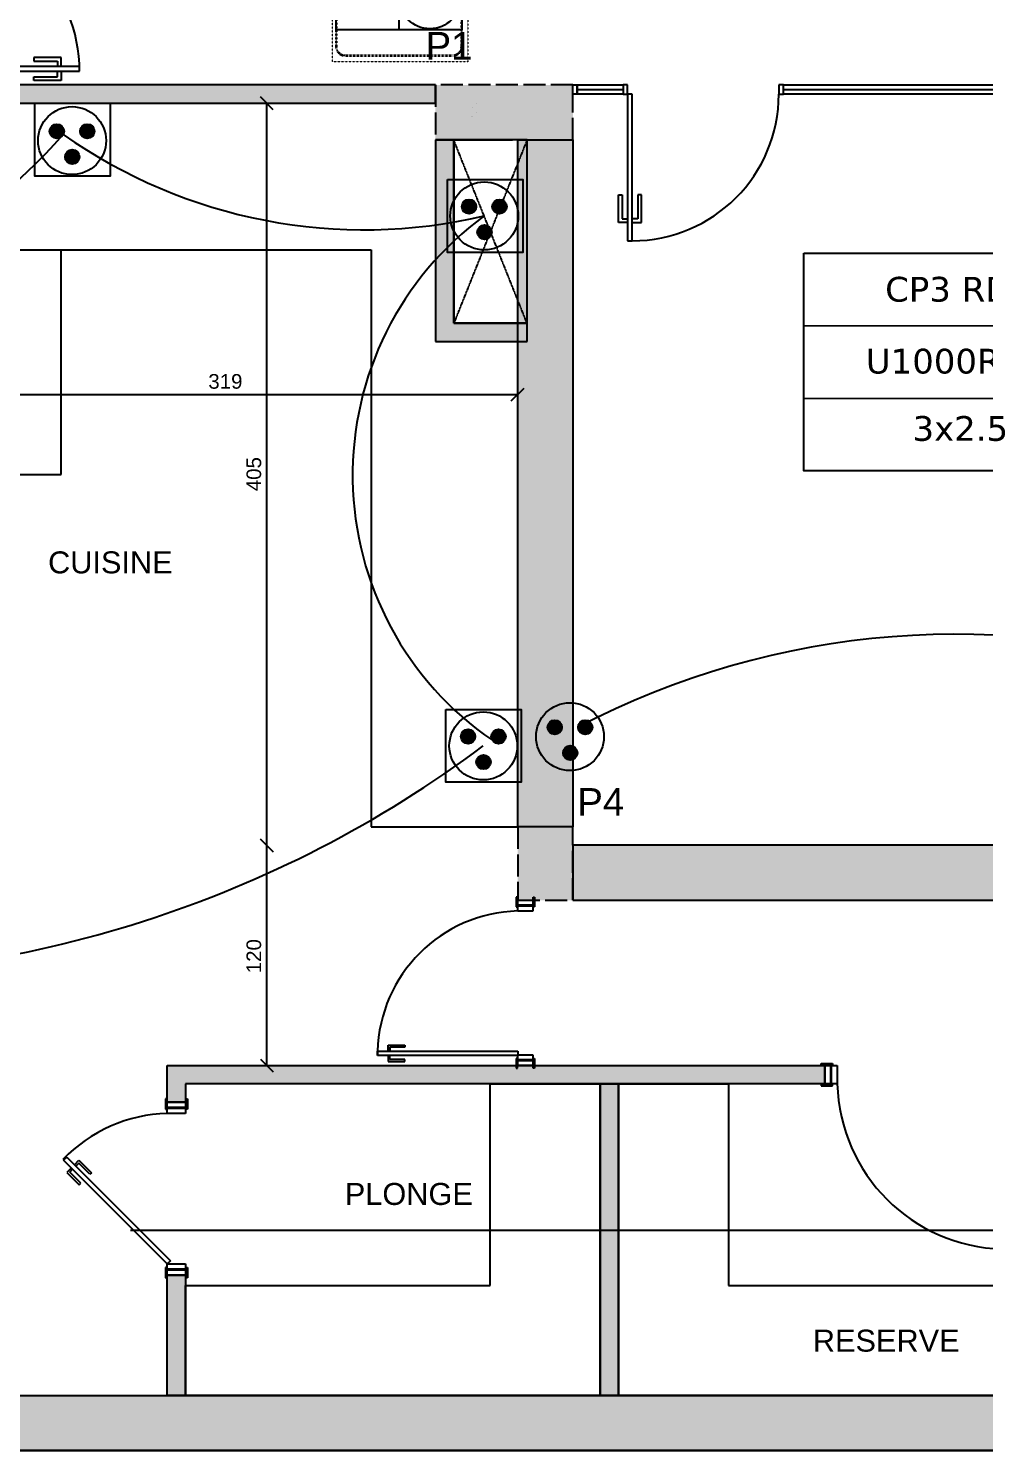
# Model space of a CAD drawing. Header units: millimetres. Extents: x 71819 to 78266, y 23672 to 38445.
# Drawn here: x 76085 to 76607, y 30493 to 31269 of the extents above; entities that cross this region are included whole.
import ezdxf
from ezdxf.enums import TextEntityAlignment as Align

# ---------------------------------------------------------------- set-up
doc = ezdxf.new("R2010")
doc.units = ezdxf.units.MM
for name, pattern in [('ACAD_ISO02W100', [15, 12, -3]), ('ACAD_ISO03W100', [30, 12, -18]), ('DASHED2', [0.375, 0.25, -0.125]), ('HIDDEN', [0.375, 0.25, -0.125]), ('PROJECTION', [0.375, 0.25, -0.125])]:
    doc.linetypes.add(name, pattern=pattern)
for name, color, linetype in [('Plan Archi', 8, 'Continuous'), ('prise', 1, 'Continuous'), ('PRISES DE COURANT', 5, 'Continuous')]:
    doc.layers.add(name, color=color, linetype=linetype)
doc.layers.add('STRUCTURE POUTRES', color=5, linetype='ACAD_ISO03W100', lineweight=20)
doc.styles.add('ARIAL', font='arial.ttf')
doc.styles.get("Standard").update_dxf_attribs({"font": 'arial.ttf'})
doc.styles.add('Verdana', font='verdana.ttf')

# ---------------------------------------------------------------- blocks, each defined once
blk = doc.blocks.new('Boite au sol 4 modules (Voiture)')
at = {"layer": 'prise', "linetype": 'Continuous'}
for points in [[(56.4, 54.9, 1), (127.3, 54.9, 1)], [(205.9, 54.9, 1), (276.9, 54.9, 1)], [(132.2, -70.8, 1), (203.1, -70.8, 1)]]:
    blk.add_hatch(color=5, dxfattribs=at).paths.add_polyline_path(points, flags=0)
at = {"layer": 'prise', "color": 1, "linetype": 'Continuous'}
for p, q in [((-346.1, 178.3), (-346.1, -164.7)), ((340.7, 178.3), (-346.1, 178.3)), ((-2.7, 178.2), (-2.7, -164.7)), ((340.7, 178.3), (340.7, -164.7)), ((340.7, -164.7), (-346.1, -164.7))]:
    blk.add_line(p, q, dxfattribs=at)
at = {"layer": 'prise', "color": 1, "linetype": 'HIDDEN', "lineweight": 5, "ltscale": 0.05, "true_color": 0xf50000}
blk.add_lwpolyline([(-364.4, 398.9), (373, 398.9), (373, -338.5), (-364.4, -338.5)], close=True, dxfattribs=at)
at = {"layer": 'prise', "color": 12, "linetype": 'HIDDEN', "lineweight": 5, "ltscale": 0.05, "true_color": 0xe00000}
for points in [[(-74.9, 384.2), (-296.3, 384.2, 0.414214), (-348.2, 332.3), (-348.2, -255.1, 0.414214), (-296.3, -307.1), (291.1, -307.1, 0.414214), (343.1, -255.1), (343.1, 332.3, 0.414214), (291.1, 384.2), (69.7, 384.2), (69.7, 327.7), (-74.9, 327.7)], [(-79.4, 379.7), (-296.3, 379.7, 0.414214), (-343.7, 332.3), (-343.7, -255.1, 0.414214), (-296.3, -302.5), (291.1, -302.5, 0.414214), (338.5, -255.1), (338.5, 332.3, 0.414214), (291.1, 379.7), (74.2, 379.7), (74.2, 323.2), (-79.4, 323.2)], [(-81.7, 377.4), (-296.3, 377.4, 0.414214), (-341.4, 332.3), (-341.4, -255.1, 0.414214), (-296.3, -300.3), (291.1, -300.3, 0.414214), (336.3, -255.1), (336.3, 332.3, 0.414214), (291.1, 377.4), (76.5, 377.4), (76.5, 321), (-81.7, 321)]]:
    blk.add_lwpolyline(points, format="xyb", close=True, dxfattribs=at)
at = {"layer": 'prise', "color": 1, "linetype": 'Continuous'}
blk.add_circle((166.6, 8.9), 166.8, dxfattribs=at)
at = {"layer": 'prise', "color": 5, "linetype": 'Continuous'}
for centre in [(91.9, 54.9), (241.4, 54.9), (167.7, -70.8)]:
    blk.add_circle(centre, 35.5, dxfattribs=at)
blk = doc.blocks.new('Prise de courant normale')
at = {"layer": 'prise', "linetype": 'Continuous'}
for points in [[(-122.5, 51.1, 1), (-43.6, 51.1, 1)], [(43.6, 51.1, 1), (122.5, 51.1, 1)], [(-38.3, -88.5, 1), (40.6, -88.5, 1)]]:
    blk.add_hatch(color=5, dxfattribs=at).paths.add_polyline_path(points, flags=0)
at = {"layer": 'prise', "color": 1, "linetype": 'Continuous'}
blk.add_circle((0, 0), 185.4, dxfattribs=at)
at = {"layer": 'prise', "color": 5, "linetype": 'Continuous'}
for centre in [(-83.1, 51.1), (83.1, 51.1), (1.2, -88.5)]:
    blk.add_circle(centre, 39.4, dxfattribs=at)
blk = doc.blocks.new('ETIQ ECL')
at = {"color": 6, "linetype": 'ByBlock'}
blk.add_lwpolyline([(-28.09, 19.8), (28.09, 19.8), (28.09, -19.8), (-28.09, -19.8)], close=True, dxfattribs=at)
at = {"layer": 'STRUCTURE POUTRES', "color": 6, "linetype": 'ByBlock'}
for points in [[(-28.09, 19.8), (28.09, 19.8), (28.09, 6.6), (-28.09, 6.6)], [(-28.09, 6.6), (28.09, 6.6), (28.09, -6.6), (-28.09, -6.6)], [(-28.09, -6.6), (28.09, -6.6), (28.09, -19.8), (-28.09, -19.8)]]:
    blk.add_lwpolyline(points, close=True, dxfattribs=at)
at = {"layer": 'STRUCTURE POUTRES', "color": 6, "linetype": 'ByBlock', "style": 'Verdana'}
for tag, p in [('CIRCUIT', (0.33, 10.99)), ('CABLE', (-0.49, -2.08)), ('SECTION', (0.37, -14.32))]:
    blk.add_attdef(tag, text='', height=4.5, dxfattribs=at).set_placement(p, align=Align.CENTER)

msp = doc.modelspace()

# ---------------------------------------------------------------- hatches: boundary and pattern name
at = {"layer": 'Plan Archi', "linetype": 'ACAD_ISO02W100'}
for points in [[(76306.9, 31208.2), (76381.9, 31208.2), (76381.9, 31238.2), (76306.9, 31238.2)], [(76306.9, 31208.2), (76381.9, 31208.2), (76381.9, 31238.2), (76306.9, 31238.2)], [(76351.81, 30833.43), (76381.81, 30833.43), (76381.81, 30793.43), (76351.81, 30793.43)]]:
    msp.add_hatch(color=256, dxfattribs=at).paths.add_polyline_path(points)
at = {"layer": 'Plan Archi'}
h = msp.add_hatch(color=256, dxfattribs=at)
h.dxf.hatch_style = 1
h.paths.add_polyline_path([(75879.32, 31035.71), (75749.32, 31035.71), (75749.32, 31025.71), (76032.7, 31025.71), (76032.7, 31228.16), (76306.9, 31228.16), (76306.9, 31238.16), (75993.61, 31238.16), (75993.61, 31228.16), (76022.7, 31228.16), (76022.7, 31035.71), (75889.32, 31035.71), (75889.32, 31228.16), (75899.32, 31228.16), (75899.32, 31238.16), (75853.61, 31238.16), (75853.61, 31228.16), (75879.32, 31228.16)])
h = msp.add_hatch(color=256, dxfattribs=at)
h.dxf.hatch_style = 1
h.paths.add_polyline_path([(76316.9, 31208.2), (76306.9, 31208.2), (76306.9, 31098.2), (76356.9, 31098.2), (76356.9, 31108.2), (76316.9, 31108.2)])
h = msp.add_hatch(color=256, dxfattribs=at)
h.dxf.hatch_style = 1
h.paths.add_polyline_path([(76351.81, 31208.2), (76381.81, 31208.2), (76381.81, 30833.43), (76351.81, 30833.43)])
at = {"layer": 'Plan Archi', "linetype": 'ACAD_ISO02W100'}
h = msp.add_hatch(color=256, dxfattribs=at)
h.dxf.hatch_style = 1
h.paths.add_polyline_path([(76351.81, 30793.43), (76381.81, 30793.43), (76381.81, 30833.43), (76351.81, 30833.43)])
at = {"layer": 'Plan Archi'}
h = msp.add_hatch(color=256, dxfattribs=at)
h.dxf.hatch_style = 1
h.paths.add_polyline_path([(77380.57, 30823.43), (76381.81, 30823.43), (76381.81, 30793.43), (77380.57, 30793.43)])
h = msp.add_hatch(color=256, dxfattribs=at)
h.dxf.hatch_style = 1
h.paths.add_polyline_path([(76160.56, 30703.27), (76519.36, 30703.27), (76519.36, 30693.27), (76170.56, 30693.27), (76170.56, 30683.27), (76160.56, 30683.27)])
h = msp.add_hatch(color=256, dxfattribs=at)
h.dxf.hatch_style = 1
h.paths.add_polyline_path([(76396.84, 30693.27), (76406.84, 30693.27), (76406.84, 30523.27), (76396.84, 30523.27)])
h = msp.add_hatch(color=256, dxfattribs=at)
h.dxf.hatch_style = 1
h.paths.add_polyline_path([(76160.56, 30588.98), (76170.56, 30588.98), (76170.56, 30523.27), (76160.56, 30523.27)])
msp.add_hatch(color=256, dxfattribs=at).paths.add_polyline_path([(74624.63, 30523.27), (77834.15, 30523.27), (77834.15, 30493.27), (74624.63, 30493.27)])

# ---------------------------------------------------------------- linework, layer by layer
for p, q in [((76112.7, 31248.14), (76032.7, 31248.14)), ((76102.7, 31253.14), (76087.7, 31253.14)), ((76087.7, 31253.14), (76087.7, 31251.14)), ((76087.7, 31251.14), (76100.7, 31251.14)), ((76100.7, 31251.14), (76100.7, 31248.14)), ((76102.7, 31248.14), (76102.7, 31253.14)), ((76112.7, 31245.64), (76112.7, 31248.14)), ((76032.7, 31245.64), (76112.7, 31245.64)), ((76087.7, 31240.64), (76087.7, 31242.64)), ((76087.7, 31242.64), (76100.7, 31242.64)), ((76102.7, 31240.64), (76087.7, 31240.64)), ((76100.7, 31242.64), (76100.7, 31245.64)), ((76102.7, 31245.64), (76102.7, 31240.64)), ((76306.9, 31238.16), (75993.61, 31238.16)), ((76306.9, 31228.16), (76306.9, 31238.16)), ((76381.81, 31238.16), (76384.31, 31238.16)), ((76381.81, 31233.16), (76381.81, 31238.16)), ((76384.31, 31233.16), (76381.81, 31233.16)), ((76384.31, 31238.16), (76384.31, 31233.16)), ((76384.31, 31238.16), (76409.31, 31238.16)), ((76384.31, 31233.16), (76384.31, 31238.16)), ((76384.31, 31235.66), (76409.31, 31235.66)), ((76409.31, 31233.16), (76384.31, 31233.16)), ((76409.31, 31238.16), (76409.31, 31233.16)), ((76411.81, 31238.16), (76409.31, 31238.16)), ((76409.31, 31238.16), (76409.31, 31233.16)), ((76409.31, 31233.16), (76411.81, 31233.16)), ((76411.81, 31233.16), (76411.81, 31238.16)), ((76414.31, 31233.16), (76411.81, 31233.16)), ((76411.81, 31233.16), (76411.81, 31153.16)), ((76414.31, 31153.16), (76414.31, 31233.16)), ((76496.8, 31238.16), (76494.3, 31238.16)), ((76494.3, 31238.16), (76494.3, 31233.16)), ((76494.3, 31233.16), (76496.8, 31233.16)), ((76496.8, 31238.16), (77101.93, 31238.16)), ((76496.8, 31233.16), (76496.8, 31238.16)), ((76496.8, 31233.16), (76496.8, 31238.16)), ((76496.8, 31235.66), (77101.93, 31235.66)), ((77101.93, 31233.16), (76496.8, 31233.16)), ((76032.7, 31228.16), (76306.9, 31228.16)), ((76316.9, 31208.2), (76306.9, 31208.2)), ((76306.9, 31208.2), (76306.9, 31098.2)), ((76316.9, 31108.2), (76316.9, 31208.2)), ((76356.9, 31208.2), (76316.9, 31208.2)), ((76316.9, 31208.2), (76316.9, 31108.2)), ((76351.81, 31208.2), (76381.81, 31208.2)), ((76351.81, 30833.43), (76351.81, 31208.2)), ((76356.9, 31108.2), (76356.9, 31208.2)), ((76381.81, 31208.2), (76381.81, 30833.43)), ((76406.81, 31163.16), (76406.81, 31178.16)), ((76406.81, 31178.16), (76408.81, 31178.16)), ((76408.81, 31178.16), (76408.81, 31165.16)), ((76419.31, 31178.16), (76417.31, 31178.16)), ((76417.31, 31178.16), (76417.31, 31165.16)), ((76419.31, 31163.16), (76419.31, 31178.16)), ((76411.81, 31163.16), (76406.81, 31163.16)), ((76408.81, 31165.16), (76411.81, 31165.16)), ((76417.31, 31165.16), (76414.31, 31165.16)), ((76414.31, 31163.16), (76419.31, 31163.16)), ((76411.81, 31153.16), (76414.31, 31153.16)), ((76032.7, 31148.16), (76271.81, 31148.16)), ((76102.7, 31025.71), (76102.7, 31148.16)), ((76271.81, 31148.16), (76271.81, 30833.43)), ((76356.9, 31108.2), (76316.9, 31108.2)), ((76316.9, 31108.2), (76356.9, 31108.2)), ((76356.9, 31098.2), (76356.9, 31108.2)), ((76306.9, 31098.2), (76356.9, 31098.2)), ((76032.7, 31025.71), (76102.7, 31025.71)), ((76271.81, 30833.43), (76351.81, 30833.43)), ((76381.81, 30833.43), (76351.81, 30833.43)), ((77380.57, 30823.43), (76381.81, 30823.43)), ((76381.81, 30823.43), (76381.81, 30793.43)), ((76351.68, 30795.12), (76350.9, 30795.12)), ((76350.9, 30795.12), (76350.9, 30789.79)), ((76350.9, 30789.79), (76351.68, 30789.79)), ((76351.68, 30789.79), (76351.68, 30795.12)), ((76351.81, 30793.43), (76360.11, 30793.43)), ((76351.81, 30790.7), (76351.81, 30793.43)), ((76360.11, 30790.7), (76351.81, 30790.7)), ((76351.81, 30790.31), (76360.11, 30790.31)), ((76351.81, 30787.58), (76351.81, 30790.31)), ((76360.11, 30793.43), (76360.11, 30790.7)), ((76360.11, 30790.31), (76360.11, 30787.58)), ((76360.24, 30795.12), (76361.02, 30795.12)), ((76360.24, 30789.79), (76360.24, 30795.12)), ((76361.02, 30789.79), (76360.24, 30789.79)), ((76361.02, 30795.12), (76361.02, 30789.79)), ((76381.81, 30793.43), (77380.57, 30793.43)), ((76360.11, 30787.58), (76351.81, 30787.58)), ((76275.3, 30711.09), (76351.81, 30711.09)), ((76275.3, 30708.84), (76275.3, 30711.09)), ((76275.3, 30711.09), (76275.3, 30708.84)), ((76281.01, 30714.45), (76290.13, 30714.45)), ((76281.01, 30711.23), (76281.01, 30714.45)), ((76290.13, 30713.29), (76281.97, 30713.29)), ((76281.97, 30713.29), (76281.97, 30711.16)), ((76290.13, 30714.45), (76290.13, 30713.29)), ((76351.81, 30711.09), (76351.81, 30708.84)), ((76160.56, 30703.27), (76519.36, 30703.27)), ((76160.56, 30683.27), (76160.56, 30703.27)), ((76351.81, 30708.84), (76275.3, 30708.84)), ((76281.01, 30708.71), (76281.01, 30705.48)), ((76281.01, 30705.48), (76290.13, 30705.48)), ((76281.97, 30706.65), (76281.97, 30708.78)), ((76290.13, 30706.65), (76281.97, 30706.65)), ((76290.13, 30705.48), (76290.13, 30706.65)), ((76351.68, 30707.17), (76350.9, 30707.17)), ((76350.9, 30707.17), (76350.9, 30701.84)), ((76351.68, 30701.84), (76351.68, 30707.17)), ((76351.81, 30709.12), (76360.11, 30709.12)), ((76351.81, 30706.39), (76351.81, 30709.12)), ((76351.81, 30703.27), (76351.81, 30709.12)), ((76351.81, 30703.4), (76351.81, 30707.04)), ((76360.11, 30706.39), (76351.81, 30706.39)), ((76351.81, 30706), (76360.11, 30706)), ((76360.11, 30703.27), (76351.81, 30703.27)), ((76360.11, 30709.12), (76360.11, 30706.39)), ((76360.11, 30706), (76360.11, 30703.27)), ((76360.24, 30707.17), (76361.02, 30707.17)), ((76360.24, 30701.84), (76360.24, 30707.17)), ((76361.02, 30707.17), (76361.02, 30701.84)), ((76517.37, 30703.42), (76517.37, 30704.34)), ((76517.37, 30704.34), (76523.64, 30704.34)), ((76523.64, 30703.42), (76517.37, 30703.42)), ((76519.36, 30693.27), (76519.36, 30703.27)), ((76519.36, 30703.27), (76522.57, 30703.27)), ((76519.36, 30703.27), (76519.36, 30693.27)), ((76522.57, 30703.27), (76522.57, 30693.27)), ((76523.02, 30693.27), (76523.02, 30703.27)), ((76523.02, 30703.27), (76526.23, 30703.27)), ((76523.64, 30704.34), (76523.64, 30703.42)), ((76526.23, 30703.27), (76526.23, 30693.27)), ((76350.9, 30701.84), (76351.68, 30701.84)), ((76361.02, 30701.84), (76360.24, 30701.84)), ((76519.36, 30693.27), (76170.56, 30693.27)), ((76170.56, 30693.27), (76170.56, 30683.27)), ((76336.84, 30583.27), (76336.84, 30693.27)), ((76336.84, 30693.27), (76396.84, 30693.27)), ((76396.84, 30693.27), (76406.84, 30693.27)), ((76396.84, 30523.27), (76396.84, 30693.27)), ((76396.84, 30693.27), (76396.84, 30523.27)), ((76406.84, 30693.27), (76406.84, 30523.27)), ((76406.84, 30523.27), (76406.84, 30693.27)), ((76406.84, 30693.27), (76466.84, 30693.27)), ((76466.84, 30693.27), (76466.84, 30583.27)), ((76517.37, 30693.12), (76517.37, 30692.2)), ((76523.64, 30693.12), (76517.37, 30693.12)), ((76517.37, 30692.2), (76523.64, 30692.2)), ((76522.57, 30693.27), (76519.36, 30693.27)), ((76526.23, 30693.27), (76523.02, 30693.27)), ((76523.64, 30692.2), (76523.64, 30693.12)), ((76160.43, 30685.04), (76159.61, 30685.04)), ((76159.61, 30685.04), (76159.61, 30679.47)), ((76160.43, 30679.47), (76160.43, 30685.04)), ((76160.56, 30683.27), (76170.56, 30683.27)), ((76160.56, 30680.42), (76160.56, 30683.27)), ((76170.56, 30683.27), (76160.56, 30683.27)), ((76170.56, 30680.42), (76160.56, 30680.42)), ((76160.56, 30680.01), (76170.56, 30680.01)), ((76160.56, 30677.15), (76160.56, 30680.01)), ((76170.56, 30683.27), (76170.56, 30680.42)), ((76170.56, 30680.01), (76170.56, 30677.15)), ((76170.7, 30685.04), (76171.51, 30685.04)), ((76170.7, 30679.47), (76170.7, 30685.04)), ((76171.51, 30685.04), (76171.51, 30679.47)), ((76159.61, 30679.47), (76160.43, 30679.47)), ((76170.56, 30677.15), (76160.56, 30677.15)), ((76171.51, 30679.47), (76170.7, 30679.47)), ((76103.99, 30651.67), (76105.65, 30653.33)), ((76105.65, 30653.33), (76103.99, 30651.67)), ((76160.56, 30595.09), (76103.99, 30651.67)), ((76105.65, 30653.33), (76162.22, 30596.75)), ((76109.97, 30649.21), (76112.35, 30651.59)), ((76112.2, 30650.02), (76110.63, 30648.45)), ((76118.23, 30643.99), (76112.2, 30650.02)), ((76112.35, 30651.59), (76119.1, 30644.85)), ((76108.1, 30647.35), (76105.72, 30644.96)), ((76105.72, 30644.96), (76112.46, 30638.22)), ((76107.29, 30645.11), (76108.86, 30646.69)), ((76113.32, 30639.08), (76107.29, 30645.11)), ((76119.1, 30644.85), (76118.23, 30643.99)), ((76112.46, 30638.22), (76113.32, 30639.08)), ((76162.22, 30596.75), (76160.56, 30595.09)), ((76160.56, 30595.09), (76170.56, 30595.09)), ((76160.56, 30592.24), (76160.56, 30595.09)), ((76160.56, 30588.98), (76160.56, 30595.09)), ((76170.56, 30595.09), (76170.56, 30592.24)), ((76160.43, 30593.05), (76159.61, 30593.05)), ((76159.61, 30593.05), (76159.61, 30587.48)), ((76159.61, 30587.48), (76160.43, 30587.48)), ((76160.43, 30587.48), (76160.43, 30593.05)), ((76160.56, 30589.11), (76160.56, 30592.92)), ((76170.56, 30592.24), (76160.56, 30592.24)), ((76160.56, 30591.83), (76170.56, 30591.83)), ((76170.56, 30588.98), (76160.56, 30588.98)), ((76160.56, 30588.98), (76170.56, 30588.98)), ((76160.56, 30523.27), (76160.56, 30588.98)), ((76170.56, 30591.83), (76170.56, 30588.98)), ((76170.56, 30588.98), (76170.56, 30523.27)), ((76170.7, 30593.05), (76171.51, 30593.05)), ((76170.7, 30587.48), (76170.7, 30593.05)), ((76171.51, 30587.48), (76170.7, 30587.48)), ((76171.51, 30593.05), (76171.51, 30587.48)), ((76170.56, 30583.27), (76336.84, 30583.27)), ((76170.56, 30523.27), (76170.56, 30583.27)), ((76466.84, 30583.27), (76664.44, 30583.27)), ((74624.63, 30523.27), (77834.15, 30523.27)), ((76170.56, 30523.27), (76160.56, 30523.27)), ((76396.84, 30523.27), (76170.56, 30523.27)), ((76406.84, 30523.27), (76396.84, 30523.27)), ((76724.44, 30523.27), (76406.84, 30523.27)), ((77834.15, 30493.27), (74624.63, 30493.27))]:
    msp.add_line(p, q, dxfattribs=at)
at = {"layer": 'Plan Archi', "linetype": 'ACAD_ISO02W100'}
for p, q in [((76381.9, 31238.2), (76306.9, 31238.2)), ((76306.9, 31238.2), (76306.9, 31208.2)), ((76381.9, 31238.2), (76306.9, 31238.2)), ((76306.9, 31238.2), (76306.9, 31208.2)), ((76381.9, 31208.2), (76381.9, 31238.2)), ((76381.9, 31208.2), (76381.9, 31238.2)), ((76326.9, 31225.74), (76326.9, 31225.74)), ((76329.27, 31223.23), (76329.27, 31223.23)), ((76329.4, 31228.24), (76329.4, 31228.24)), ((76329.4, 31223.23), (76329.4, 31223.23)), ((76326.77, 31220.73), (76326.77, 31220.73)), ((76326.9, 31220.73), (76326.9, 31220.73)), ((76306.9, 31208.2), (76381.9, 31208.2)), ((76306.9, 31208.2), (76381.9, 31208.2)), ((76311.9, 31208.2), (76311.9, 31208.2)), ((76311.9, 31208.2), (76341.9, 31208.2)), ((76381.81, 30833.43), (76351.81, 30833.43)), ((76351.81, 30833.43), (76351.81, 30793.43)), ((76381.81, 30793.43), (76381.81, 30833.43)), ((76351.81, 30793.43), (76381.81, 30793.43))]:
    msp.add_line(p, q, dxfattribs=at)
at = {"layer": 'Plan Archi', "color": 0, "linetype": 'ByBlock'}
for p, q in [((76218.42, 31224.66), (76211.42, 31231.66)), ((76348.31, 31065.81), (76355.31, 31072.81)), ((76211.42, 30826.77), (76218.42, 30819.77)), ((76218.42, 30819.77), (76211.42, 30826.77)), ((76211.42, 30706.77), (76218.42, 30699.77))]:
    msp.add_line(p, q, dxfattribs=at)
at = {"layer": 'Plan Archi', "color": 6}
for p, q in [((76214.92, 30823.27), (76214.92, 31228.16)), ((76032.7, 31069.31), (76351.81, 31069.31)), ((76214.92, 30703.27), (76214.92, 30823.27))]:
    msp.add_line(p, q, dxfattribs=at)
at = {"layer": 'Plan Archi', "color": 0, "linetype": 'PROJECTION', "lineweight": -2, "transparency": 16777216}
for p, q in [((76356.9, 31208.2), (76316.9, 31108.2)), ((76356.9, 31108.2), (76316.9, 31208.2))]:
    msp.add_line(p, q, dxfattribs=at)
at = {"layer": 'Plan Archi', "linetype": 'DASHED2'}
for p, q in [((76889.44, 30613.27), (76140.44, 30613.27)), ((77834.15, 30493.27), (74624.63, 30493.27))]:
    msp.add_line(p, q, dxfattribs=at)
at = {"layer": 'Plan Archi', "color": 0}
msp.add_line((75743.87, 30493.27), (77834.15, 30493.27), dxfattribs=at)
at = {"layer": 'Plan Archi'}
for centre, radius, start, end in [((76032.7, 31245.64), 80, 0, 90), ((76414.31, 31233.16), 80, 270, 0), ((76353.88, 30709), 78.61, 91.51417, 178.47841), ((76618.69, 30695.71), 92.49, 181.51417, 268.47841), ((76162.73, 30594.97), 82.21, 91.51417, 136.01174)]:
    msp.add_arc(centre, radius, start, end, dxfattribs=at)
at = {"layer": 'PRISES DE COURANT', "color": 1, "linetype": 'ByBlock'}
for points in [[(76088.24, 31228.16), (76129.31, 31228.16), (76129.31, 31188.47), (76088.24, 31188.47)], [(76313.47, 31186.51), (76354.54, 31186.51), (76354.54, 31146.83), (76313.47, 31146.83)], [(76312.54, 30897.58), (76353.6, 30897.58), (76353.6, 30857.9), (76312.54, 30857.9)]]:
    msp.add_lwpolyline(points, close=True, dxfattribs=at)
at = {"layer": 'PRISES DE COURANT', "color": 6}
for centre, radius, start, end in [((75842.09, 31445.1), 351.04, 281.029, 318.20647), ((76268.12, 31444.65), 285.52, 234.86556, 283.24657), ((76436.81, 31025.27), 175.13, 126.1299, 235.64234), ((76590.83, 30494.9), 443.67, 71.26818, 117.68277), ((75954.32, 31384.62), 632.8, 268.80243, 306.75953)]:
    msp.add_arc(centre, radius, start, end, dxfattribs=at)

# ---------------------------------------------------------------- block references
at = {"layer": 'PRISES DE COURANT', "xscale": 0.1, "yscale": 0.1, "zscale": 0.1}
for name, p in [('Boite au sol 4 modules (Voiture)', (76287.22, 31284.61)), ('Prise de courant normale', (76108.58, 31207.79)), ('Prise de courant normale', (76333.55, 31166.72)), ('Prise de courant normale', (76380.34, 30882.68)), ('Prise de courant normale', (76333.02, 30877.65))]:
    msp.add_blockref(name, p, dxfattribs=at)
at = {"layer": 'PRISES DE COURANT', "color": 6, "linetype": 'ByBlock', "xscale": 3, "yscale": 3, "zscale": 3}
msp.add_blockref('ETIQ ECL', (76592.26, 31087.01), dxfattribs=at).add_auto_attribs({'SECTION': '3x2.5', 'CABLE': 'U1000R2V', 'CIRCUIT': 'CP3 RDC'})

# ---------------------------------------------------------------- texts
at = {"layer": 'Plan Archi', "linetype": 'ByBlock', "style": 'ARIAL'}
for s, p in [('P1', (76301.49, 31252.04)), ('P4', (76384.32, 30839.61))]:
    msp.add_text(s, height=15, dxfattribs=at).set_placement(p)
at = {"layer": 'Plan Archi', "linetype": 'ByBlock'}
for s, height, p in [('319', 8, (76182.94, 31072.47)), ('RESERVE', 12, (76512.87, 30547.21))]:
    msp.add_text(s, height=height, dxfattribs=at).set_placement(p)
for s, height, rotation, p in [('405', 8, 90, (76211.77, 31016.54)), ('CUISINE', 12, 360, (76095.48, 30971.74)), ('120', 8, 90, (76211.77, 30753.61)), ('PLONGE', 12, 360, (76257.44, 30627.25))]:
    msp.add_text(s, height=height, rotation=rotation, dxfattribs=at).set_placement(p)

doc.saveas('drawing.dxf')
